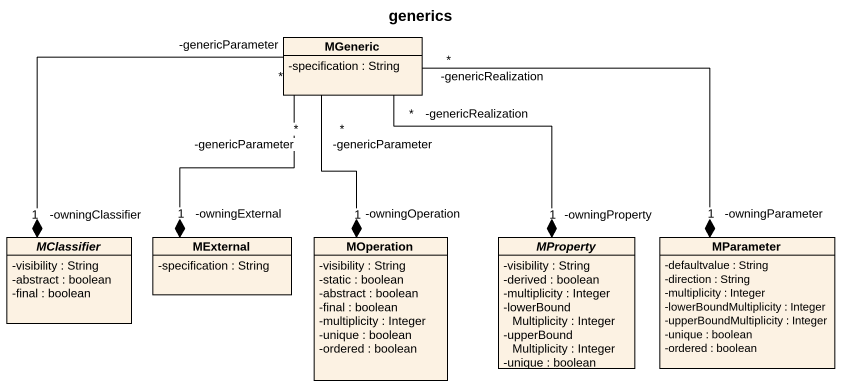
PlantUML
@startuml
title generics
hide circle
hide empty members
skinparam classAttributeIconSize 0
class MGeneric {
  -specification : String
}
abstract class MClassifier {
  -visibility : String
  -abstract : boolean
  -final : boolean
}
class MExternal {
  -specification : String
}
class MOperation {
  -visibility : String
  -static : boolean
  -abstract : boolean
  -final : boolean
  -multiplicity : Integer
  -unique : boolean
  -ordered : boolean
}
abstract class MProperty {
  -visibility : String
  -derived : boolean
  -multiplicity : Integer
  -lowerBoundMultiplicity : Integer
  -upperBoundMultiplicity : Integer
  -unique : boolean
}
class MParameter {
  -defaultvalue : String
  -direction : String
  -multiplicity : Integer
  -lowerBoundMultiplicity : Integer
  -upperBoundMultiplicity : Integer
  -unique : boolean
  -ordered : boolean
}
MClassifier "-owningClassifier\n1" *-up- "-genericParameter\n*" MGeneric
MExternal "-owningExternal\n1" *-up- "-genericParameter\n*" MGeneric
MOperation "-owningOperation\n1" *-up- "-genericParameter\n*" MGeneric
MProperty "-owningProperty\n1" *-up- "-genericRealization\n*" MGeneric
MParameter "-owningParameter\n1" *-left- "-genericRealization\n*" MGeneric
@enduml
